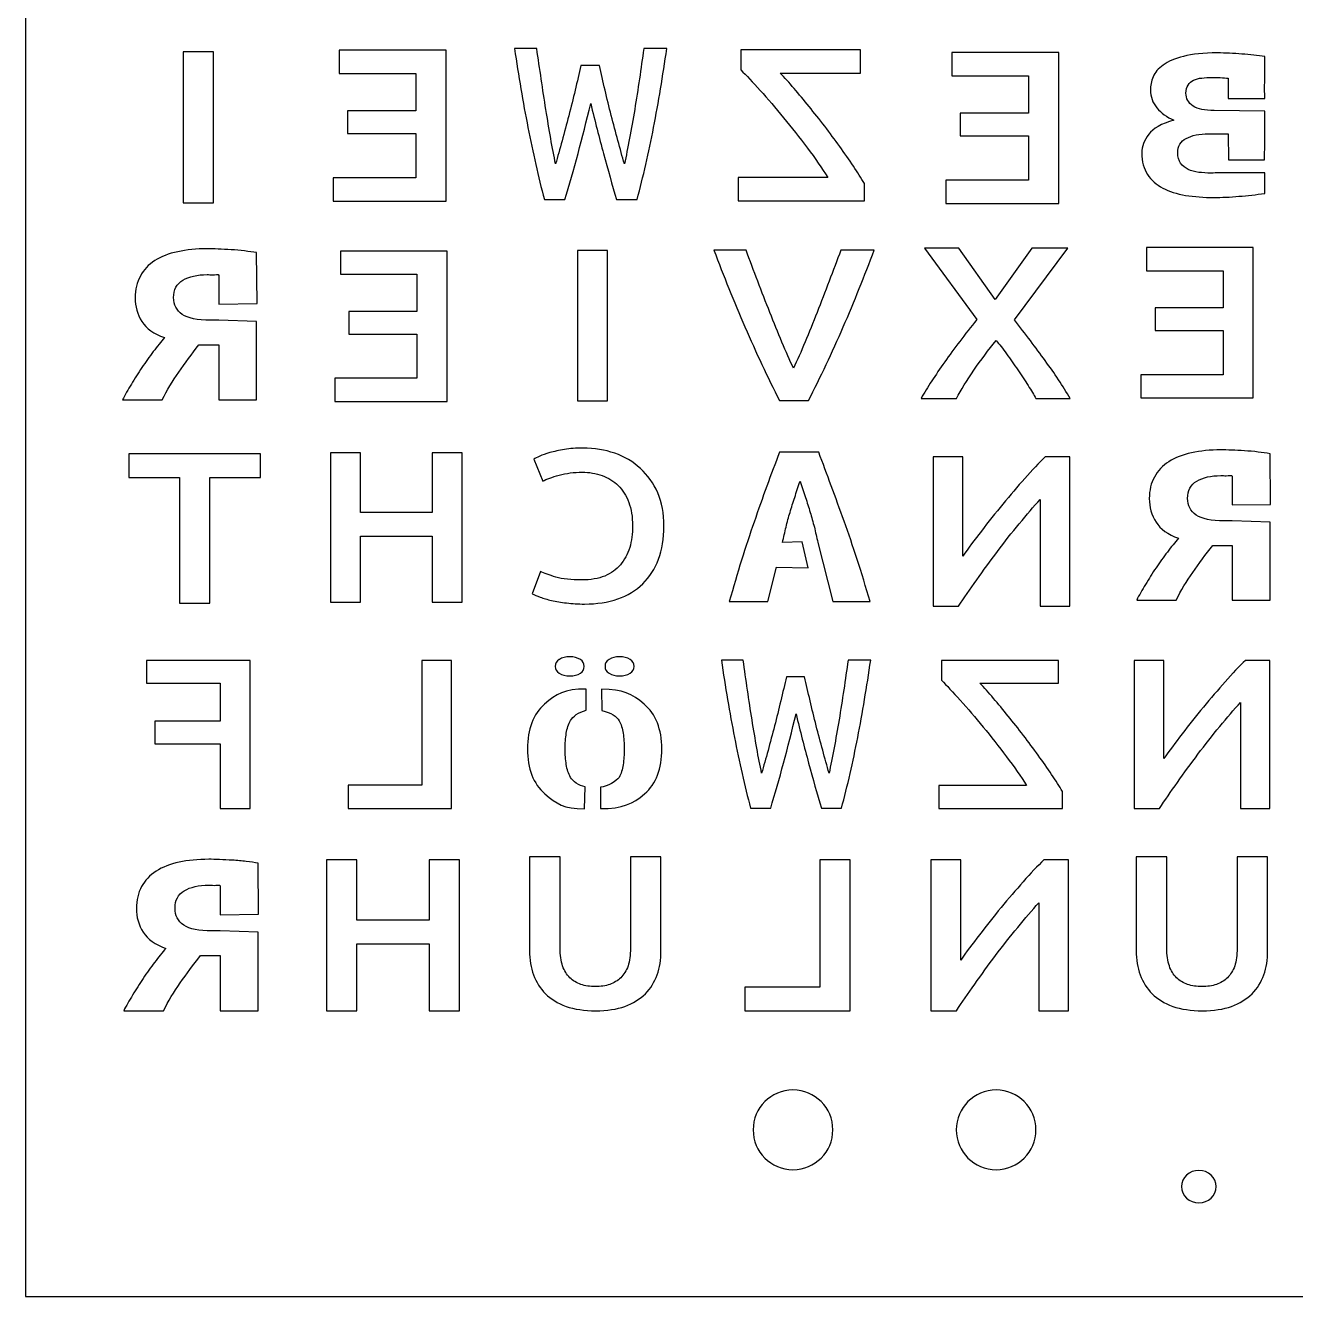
# Model space of a CAD drawing. Extents: x 0 to 384, y 0 to 384.
# Drawn here: x 0 to 207.7, y 0 to 207.9 of the extents above; entities that cross this region are included whole.
import ezdxf

# ---------------------------------------------------------------- set-up
doc = ezdxf.new("R2010")
doc.units = 0
doc.layers.add('Ebene_1', color=7, linetype='CONTINUOUS')

msp = doc.modelspace()

# ---------------------------------------------------------------- linework, layer by layer
at = {"layer": 'Ebene_1', "color": 7}
for p, q in [((-0.03842, 384.178497), (-0.03842, -0.036533)), ((68.789704, 203.838336), (51.263068, 203.838336)), ((51.263068, 203.838336), (51.263068, 200.024209)), ((68.789704, 179.135629), (68.789704, 203.838336)), ((83.614697, 204.092066), (79.976419, 204.092066)), ((104.884624, 204.092066), (101.106413, 204.092066)), ((136.54435, 203.911976), (117.009042, 203.911976)), ((117.009042, 203.911976), (117.009042, 200.596894)), ((136.54435, 200.097849), (136.54435, 203.911976)), ((30.745904, 203.543796), (25.783306, 203.543796)), ((25.783306, 203.543796), (25.783306, 178.841089)), ((30.745904, 178.841089), (30.745904, 203.543796)), ((169.007564, 203.470156), (151.480928, 203.470156)), ((151.480928, 203.470156), (151.480928, 199.656029)), ((169.007564, 178.767449), (169.007564, 203.470156)), ((202.67716, 200.025032), (202.67716, 202.826052)), ((51.263068, 200.024209), (63.827106, 200.024209)), ((63.827106, 200.024209), (63.827106, 193.928735)), ((93.857846, 201.311674), (90.835277, 201.311674)), ((123.428911, 200.097849), (136.54435, 200.097849)), ((151.480928, 199.656029), (164.044966, 199.656029)), ((164.044966, 199.656029), (164.044966, 193.560555)), ((196.72247, 199.246694), (196.68227, 195.92193)), ((196.68227, 195.92193), (202.68216, 195.94433)), ((63.827106, 193.928735), (52.641567, 193.928735)), ((52.641567, 193.928735), (52.641567, 190.185904)), ((164.044966, 193.560555), (152.859427, 193.560555)), ((152.859427, 193.560555), (152.859427, 189.817724)), ((202.68207, 193.84349), (194.39905, 193.95247)), ((52.641567, 190.185904), (63.827106, 190.185904)), ((63.827106, 190.185904), (63.827106, 182.949756)), ((152.859427, 189.817724), (164.044966, 189.817724)), ((164.044966, 189.817724), (164.044966, 182.581576)), ((193.52869, 190.15274), (196.72338, 190.15274)), ((196.72338, 190.15274), (196.76358, 185.89145)), ((202.63687, 185.92155), (202.67707, 188.82111)), ((196.76358, 185.89145), (202.63687, 185.92155)), ((131.22728, 183.023396), (116.5758, 183.023396)), ((116.5758, 183.023396), (116.5758, 179.209269)), ((202.67716, 180.41783), (202.67716, 183.77692)), ((63.827106, 182.949756), (50.317811, 182.949756)), ((50.317811, 182.949756), (50.317811, 179.135629)), ((137.213906, 179.209269), (137.213906, 182.025307)), ((164.044966, 182.581576), (150.535671, 182.581576)), ((150.535671, 182.581576), (150.535671, 178.767449)), ((25.783306, 178.841089), (30.745904, 178.841089)), ((50.317811, 179.135629), (68.789704, 179.135629)), ((84.846113, 179.389359), (88.204523, 179.389359)), ((96.65652, 179.389359), (100.01493, 179.389359)), ((116.5758, 179.209269), (137.213906, 179.209269)), ((150.535671, 178.767449), (169.007564, 178.767449)), ((37.845149, 162.38705), (37.786167, 170.718951)), ((68.94342, 170.978034), (51.495967, 170.978034)), ((51.495967, 170.978034), (51.495967, 167.181138)), ((68.94342, 146.386931), (68.94342, 170.978034)), ((95.18792, 171.049524), (90.247742, 171.049524)), ((90.247742, 171.049524), (90.247742, 146.458421)), ((95.18792, 146.458421), (95.18792, 171.049524)), ((117.865426, 171.121004), (112.572379, 171.121004)), ((138.80237, 171.121004), (133.352491, 171.121004)), ((152.655768, 171.478424), (147.009851, 171.478424)), ((147.009851, 171.478424), (155.59635, 159.768373)), ((158.57614, 163.068478), (152.655768, 171.478424)), ((164.574927, 171.478424), (158.57614, 163.068478)), ((161.751969, 159.732888), (170.456091, 171.478424)), ((170.456091, 171.478424), (164.574927, 171.478424)), ((200.81798, 171.549914), (183.370527, 171.549914)), ((183.370527, 171.549914), (183.370527, 167.753018)), ((200.81798, 146.958811), (200.81798, 171.549914)), ((31.578843, 167.006527), (31.578843, 162.299187)), ((51.495967, 167.181138), (64.003242, 167.181138)), ((64.003242, 167.181138), (64.003242, 161.113203)), ((183.370527, 167.753018), (195.877802, 167.753018)), ((195.877802, 167.753018), (195.877802, 161.685083)), ((31.578843, 162.299187), (37.845149, 162.38705)), ((64.003242, 161.113203), (52.868239, 161.113203)), ((52.868239, 161.113203), (52.868239, 157.387282)), ((195.877802, 161.685083), (184.742799, 161.685083)), ((184.742799, 161.685083), (184.742799, 157.959162)), ((31.578843, 159.661644), (30.216258, 159.661644)), ((37.786167, 159.456402), (31.578839, 159.662137)), ((37.786167, 146.630892), (37.786167, 159.456402)), ((52.868239, 157.387282), (64.003242, 157.387282)), ((64.003242, 157.387282), (64.003242, 150.183827)), ((184.742799, 157.959162), (195.877802, 157.959162)), ((195.877802, 157.959162), (195.877802, 150.755707)), ((28.34901, 155.634298), (31.578839, 155.634298)), ((31.578839, 155.634298), (31.578839, 146.630892)), ((64.003242, 150.183827), (50.554981, 150.183827)), ((50.554981, 150.183827), (50.554981, 146.386931)), ((195.877802, 150.755707), (182.429541, 150.755707)), ((182.429541, 150.755707), (182.429541, 146.958811)), ((15.833422, 146.630892), (22.343546, 146.630892)), ((31.578839, 146.630892), (37.786167, 146.630892)), ((50.554981, 146.386931), (68.94342, 146.386931)), ((90.247742, 146.458421), (95.18792, 146.458421)), ((123.315305, 146.529901), (128.059444, 146.529901)), ((146.460942, 146.887321), (152.263691, 146.887321)), ((165.241459, 146.887321), (170.848169, 146.887321)), ((182.429541, 146.958811), (200.81798, 146.958811)), ((16.864104, 137.792986), (16.864104, 133.951088)), ((38.400432, 137.792986), (16.864104, 137.792986)), ((38.400432, 133.951088), (38.400432, 137.792986)), ((54.768698, 137.953916), (49.861686, 137.953916)), ((49.861686, 137.953916), (49.861686, 113.527908)), ((54.768698, 128.190561), (54.768698, 137.953916)), ((71.398014, 137.953916), (66.491003, 137.953916)), ((66.491003, 137.953916), (66.491003, 128.190561)), ((71.398014, 113.527908), (71.398014, 137.953916)), ((129.72904, 138.06463), (123.32557, 138.06463)), ((153.313578, 137.310196), (148.445511, 137.310196)), ((148.445511, 137.310196), (148.445511, 112.884188)), ((153.313578, 121.096686), (153.313578, 137.310196)), ((170.799674, 137.310196), (166.788387, 137.310196)), ((170.799674, 112.884188), (170.799674, 137.310196)), ((203.610567, 129.548355), (203.551981, 137.82432)), ((83.154416, 136.960959), (84.595364, 133.330542)), ((16.864104, 133.951088), (25.15929, 133.951088)), ((25.15929, 133.951088), (25.15929, 113.366978)), ((30.105246, 113.366978), (30.105246, 133.951088)), ((30.105246, 133.951088), (38.400432, 133.951088)), ((197.38633, 134.13682), (197.38633, 129.461083)), ((165.970552, 130.366582), (165.970552, 112.884188)), ((197.38633, 129.461083), (203.610567, 129.548355)), ((66.491003, 128.190561), (54.768698, 128.190561)), ((197.38633, 126.841246), (196.032894, 126.841246)), ((203.551981, 126.637382), (197.386327, 126.841736)), ((203.551981, 113.897977), (203.551981, 126.637382)), ((54.768698, 113.527908), (54.768698, 124.348667)), ((54.768698, 124.348667), (66.491003, 124.348667)), ((66.491003, 124.348667), (66.491003, 113.527908)), ((127.01688, 123.40388), (123.80345, 123.30618)), ((128.0043, 119.18366), (127.01688, 123.40388)), ((129.58568, 123.30636), (132.02283, 113.63848)), ((194.178181, 122.840938), (197.386327, 122.840938)), ((197.386327, 122.840938), (197.386327, 113.897977)), ((84.205918, 118.562149), (82.881804, 114.931731)), ((121.41411, 113.63848), (122.79993, 119.28136)), ((122.79993, 119.28136), (128.0043, 119.18366)), ((25.15929, 113.366978), (30.105246, 113.366978)), ((49.861686, 113.527908), (54.768698, 113.527908)), ((66.491003, 113.527908), (71.398014, 113.527908)), ((91.410657, 113.239886), (91.410657, 113.239886)), ((115.10624, 113.63848), (121.41411, 113.63848)), ((132.02283, 113.63848), (138.13956, 113.63848)), ((148.445511, 112.884188), (152.612576, 112.884188)), ((165.970552, 112.884188), (170.799674, 112.884188)), ((181.746618, 113.897977), (188.213036, 113.897977)), ((197.386327, 113.897977), (203.551981, 113.897977)), ((36.709577, 104.030179), (19.793219, 104.030179)), ((19.793219, 104.030179), (19.793219, 100.290026)), ((36.709577, 79.806576), (36.709577, 104.030179)), ((69.650677, 104.030179), (64.784327, 104.030179)), ((64.784327, 104.030179), (64.784327, 83.616638)), ((69.650677, 79.806576), (69.650677, 104.030179)), ((87.29572, 104.164352), (87.29072, 104.159352)), ((87.30072, 104.169352), (87.29572, 104.164352)), ((89.00089, 104.616592), (89.00185, 104.619312)), ((97.1457, 104.619312), (97.1457, 104.619312)), ((117.371296, 104.070199), (113.803583, 104.070199)), ((138.228697, 104.070199), (134.523764, 104.070199)), ((168.948723, 104.030179), (149.792299, 104.030179)), ((149.792299, 104.030179), (149.792299, 100.779392)), ((168.948723, 100.290026), (168.948723, 104.030179)), ((186.170739, 104.030179), (181.343011, 104.030179)), ((181.343011, 104.030179), (181.343011, 79.806576)), ((186.170739, 87.951021), (186.170739, 104.030179)), ((203.511937, 104.030179), (199.533889, 104.030179)), ((203.511937, 79.806576), (203.511937, 104.030179)), ((19.793219, 100.290026), (31.843227, 100.290026)), ((31.843227, 100.290026), (31.843227, 94.103044)), ((127.415781, 101.343732), (124.451835, 101.343732)), ((156.087656, 100.290026), (168.948723, 100.290026)), ((91.702088, 95.859864), (91.690592, 99.336017)), ((94.215335, 99.309438), (94.244643, 95.806707)), ((198.722831, 97.144103), (198.722831, 79.806576)), ((31.843227, 94.103044), (21.144982, 94.103044)), ((21.144982, 94.103044), (21.144982, 90.362895)), ((21.144982, 90.362895), (31.843227, 90.362895)), ((31.843227, 90.362895), (31.843227, 79.806576)), ((52.734319, 83.616638), (52.734319, 79.806576)), ((64.784327, 83.616638), (52.734319, 83.616638)), ((91.437707, 79.756039), (91.507042, 83.365149)), ((94.041039, 83.285349), (94.043891, 79.782618)), ((163.734777, 83.546729), (149.367458, 83.546729)), ((149.367458, 83.546729), (149.367458, 79.806576)), ((169.605294, 79.806576), (169.605294, 82.567997)), ((31.843227, 79.806576), (36.709577, 79.806576)), ((52.734319, 79.806576), (69.650677, 79.806576)), ((118.57883, 79.846596), (121.872104, 79.846596)), ((130.160176, 79.846596), (133.45345, 79.846596)), ((149.367458, 79.806576), (169.605294, 79.806576)), ((181.343011, 79.806576), (185.475546, 79.806576)), ((198.722831, 79.806576), (203.511937, 79.806576)), ((38.105606, 62.502765), (38.046462, 70.857469)), ((54.173883, 71.377234), (49.220185, 71.377234)), ((49.220185, 71.377234), (49.220185, 46.718835)), ((54.173883, 61.520989), (54.173883, 71.377234)), ((70.961412, 71.377234), (66.007715, 71.377234)), ((66.007715, 71.377234), (66.007715, 61.520989)), ((70.961412, 46.718835), (70.961412, 71.377234)), ((87.411123, 71.910964), (82.418111, 71.910964)), ((82.418111, 71.910964), (82.418111, 56.503914)), ((87.411123, 56.930899), (87.411123, 71.910964)), ((103.923447, 71.910964), (98.930435, 71.910964)), ((98.930435, 71.910964), (98.930435, 56.930899)), ((103.923447, 56.503914), (103.923447, 71.910964)), ((134.860772, 71.377234), (129.907075, 71.377234)), ((129.907075, 71.377234), (129.907075, 50.597285)), ((134.860772, 46.718835), (134.860772, 71.377234)), ((152.961811, 71.377234), (148.047429, 71.377234)), ((148.047429, 71.377234), (148.047429, 46.718835)), ((152.961811, 55.009467), (152.961811, 71.377234)), ((170.614272, 71.377234), (166.564821, 71.377234)), ((170.614272, 46.718835), (170.614272, 71.377234)), ((186.651323, 71.910964), (181.658311, 71.910964)), ((181.658311, 71.910964), (181.658311, 56.503914)), ((186.651323, 56.930899), (186.651323, 71.910964)), ((203.163647, 71.910964), (198.170635, 71.910964)), ((198.170635, 71.910964), (198.170635, 56.930899)), ((203.163647, 56.503914), (203.163647, 71.910964)), ((31.822152, 67.134885), (31.822152, 62.414663)), ((31.822152, 62.414663), (38.105606, 62.502765)), ((165.739205, 64.367558), (165.739205, 46.718835)), ((66.007715, 61.520989), (54.173883, 61.520989)), ((31.822152, 59.769901), (30.455839, 59.769901)), ((38.046462, 59.564097), (31.822148, 59.770396)), ((38.046462, 46.703489), (38.046462, 59.564097)), ((54.173883, 46.718835), (54.173883, 57.642543)), ((54.173883, 57.642543), (66.007715, 57.642543)), ((66.007715, 57.642543), (66.007715, 46.718835)), ((28.58348, 55.731534), (31.822148, 55.731534)), ((31.822148, 55.731534), (31.822148, 46.703489)), ((117.640777, 50.597285), (117.640777, 46.718835)), ((129.907075, 50.597285), (117.640777, 50.597285)), ((16.033642, 46.703489), (22.561582, 46.703489)), ((31.822148, 46.703489), (38.046462, 46.703489)), ((49.220185, 46.718835), (54.173883, 46.718835)), ((66.007715, 46.718835), (70.961412, 46.718835)), ((93.229752, 46.718833), (93.229752, 46.718833)), ((117.640777, 46.718835), (134.860772, 46.718835)), ((148.047429, 46.718835), (152.25414, 46.718835)), ((165.739205, 46.718835), (170.614272, 46.718835)), ((192.469952, 46.718833), (192.469952, 46.718833)), ((119.00124, 27.23821), (119.00124, 27.23821)), ((152.22832, 27.23821), (152.22832, 27.23821)), ((189.08598, 17.94731), (189.08598, 17.94731)), ((-0.03842, -0.036533), (384.19907, -0.036533))]:
    msp.add_line(p, q, dxfattribs=at)
for points in [[(79.976419, 204.092066), (80.629444, 199.624428), (81.357099, 195.32314), (82.159386, 191.188201)], [(84.342352, 199.101619), (84.081142, 200.788866), (83.83859, 202.452348), (83.614697, 204.092066)], [(101.106413, 204.092066), (100.882519, 202.476112), (100.649296, 200.824512), (100.406744, 199.137265)], [(102.729644, 191.188201), (103.513273, 195.32314), (104.2316, 199.624428), (104.884624, 204.092066)], [(189.41434, 202.826052), (187.99446, 202.478106), (186.88116, 202.005783), (186.0744, 201.409237)], [(194.93245, 203.385318), (192.67356, 203.385318), (190.83419, 203.198912), (189.41434, 202.826052)], [(198.95001, 203.198912), (197.5947, 203.32319), (196.25551, 203.385318), (194.93245, 203.385318)], [(202.67716, 202.826052), (201.54774, 202.975143), (200.30535, 203.099449), (198.95001, 203.198912)], [(90.835277, 201.311674), (90.536752, 200.028417), (90.219569, 198.685749), (89.883728, 197.283671)], [(94.781408, 197.319317), (94.445567, 198.697631), (94.137713, 200.028417), (93.857846, 201.311674)], [(117.009042, 200.596894), (117.875528, 199.741388), (118.925813, 198.624479), (120.159898, 197.246165)], [(125.713282, 197.56698), (124.899311, 198.517541), (124.137854, 199.361164), (123.428911, 200.097849)], [(186.0744, 201.409237), (185.26768, 200.837582), (184.7191, 200.19124), (184.42866, 199.470434)], [(202.68216, 195.94433), (202.66996, 197.869054), (202.68124, 198.433171), (202.67716, 200.025032)], [(85.097994, 194.111173), (84.836784, 195.750891), (84.584904, 197.414373), (84.342352, 199.101619)], [(100.406744, 199.137265), (100.145535, 197.450019), (99.884325, 195.786537), (99.623115, 194.146819)], [(128.155195, 194.608358), (127.314967, 195.653975), (126.500996, 196.640182), (125.713282, 197.56698)], [(184.42866, 199.470434), (184.13823, 198.74963), (183.99301, 198.028734), (183.99301, 197.307927)], [(189.80062, 196.82343), (189.80062, 197.370307), (189.9136, 197.805224), (190.13946, 198.128391)], [(190.13946, 198.128391), (190.36542, 198.476351), (190.67191, 198.737346), (191.05914, 198.911374)], [(191.05914, 198.911374), (191.44638, 199.110187), (191.89815, 199.234539), (192.41447, 199.284216)], [(192.41447, 199.284216), (192.93078, 199.358826), (193.46322, 199.395976), (194.01182, 199.395976)], [(194.01182, 199.395976), (194.4636, 199.395976), (194.9315, 199.384096), (195.41554, 199.358666)], [(195.41554, 199.358666), (195.8996, 199.333426), (196.33524, 199.296126), (196.72247, 199.246694)], [(89.883728, 197.283671), (89.547887, 195.905357), (89.202717, 194.515161), (88.848218, 193.113083)], [(95.788931, 193.148729), (95.434432, 194.550807), (95.098591, 195.941003), (94.781408, 197.319317)], [(120.159898, 197.246165), (121.393984, 195.891615), (122.667455, 194.406363), (123.980311, 192.790409)], [(183.99301, 197.307927), (183.99301, 196.21426), (184.348, 195.24486), (185.05791, 194.3997)], [(190.96232, 194.69818), (190.18786, 195.22017), (189.80062, 195.92859), (189.80062, 196.82343)], [(85.881623, 189.405899), (85.620413, 190.926797), (85.359204, 192.495221), (85.097994, 194.111173)], [(88.204523, 179.389359), (89.659834, 184.189694), (91.0685, 189.429661), (92.430522, 195.109262)], [(92.430522, 195.109262), (93.120861, 192.233817), (93.82053, 189.500955), (94.529528, 186.910675)], [(99.623115, 194.146819), (99.343248, 192.530868), (99.063381, 190.962443), (98.783513, 189.441545)], [(130.715266, 191.400218), (129.848781, 192.517124), (128.995424, 193.586504), (128.155195, 194.608358)], [(185.05791, 194.3997), (185.73559, 193.55454), (186.65527, 192.88342), (187.81698, 192.38632)], [(194.39905, 193.95247), (192.88258, 193.97237), (191.73682, 194.20109), (190.96232, 194.69818)], [(202.67707, 188.82111), (202.73377, 190.7343), (202.69657, 191.91873), (202.68207, 193.84349)], [(88.848218, 193.113083), (88.475061, 191.734772), (88.111234, 190.368342), (87.756735, 189.013792)], [(96.880414, 189.049438), (96.507258, 190.403988), (96.14343, 191.770418), (95.788931, 193.148729)], [(123.980311, 192.790409), (125.293168, 191.198222), (126.592896, 189.546623), (127.879496, 187.835613)], [(133.157179, 188.085135), (132.369465, 189.178281), (131.555494, 190.283308), (130.715266, 191.400218)], [(187.81698, 192.38632), (185.784, 191.81464), (184.41252, 191.04406), (183.70258, 190.07464)], [(82.159386, 191.188201), (82.961672, 187.077024), (83.857248, 183.144076), (84.846113, 179.389359)], [(86.693239, 185.235311), (86.413371, 186.518569), (86.142833, 187.908765), (85.881623, 189.405899)], [(98.783513, 189.441545), (98.503646, 187.920647), (98.223778, 186.518569), (97.943911, 185.235311)], [(100.01493, 179.389359), (101.022453, 183.144076), (101.927358, 187.077024), (102.729644, 191.188201)], [(183.70258, 190.07464), (182.96038, 189.10522), (182.58927, 188.08614), (182.58927, 187.01728)], [(188.4462, 187.02079), (188.4462, 188.13936), (188.91411, 188.93473), (189.84994, 189.40703)], [(189.84994, 189.40703), (190.75348, 189.90415), (191.97974, 190.15274), (193.52869, 190.15274)], [(87.756735, 189.013792), (87.383578, 187.683006), (87.02908, 186.423513), (86.693239, 185.235311)], [(97.943911, 185.235311), (97.589412, 186.447277), (97.234913, 187.718653), (96.880414, 189.049438)], [(127.879496, 187.835613), (129.139838, 186.148367), (130.255766, 184.544294), (131.22728, 183.023396)], [(135.402164, 184.876991), (134.693222, 185.922608), (133.944893, 186.99199), (133.157179, 188.085135)], [(94.529528, 186.910675), (95.238525, 184.320396), (95.947523, 181.813291), (96.65652, 179.389359)], [(182.58927, 187.01728), (182.58927, 185.62533), (182.89585, 184.45702), (183.50898, 183.5125)], [(188.93023, 185.34298), (188.60754, 185.7904), (188.4462, 186.34968), (188.4462, 187.02079)], [(190.18876, 184.33628), (189.67244, 184.58488), (189.25296, 184.92045), (188.93023, 185.34298)], [(137.213906, 182.025307), (136.688764, 182.904576), (136.08485, 183.855138), (135.402164, 184.876991)], [(183.50898, 183.5125), (184.12209, 182.59277), (184.9611, 181.84706), (186.02599, 181.27538)], [(191.88292, 183.85158), (191.23753, 183.95108), (190.67281, 184.11258), (190.18876, 184.33628)], [(193.8675, 183.73962), (193.18985, 183.73962), (192.52832, 183.77692), (191.88292, 183.85158)], [(195.36805, 183.77692), (194.85174, 183.75172), (194.35156, 183.73962), (193.8675, 183.73962)], [(202.67716, 183.77692), (195.36805, 183.77692), (195.85211, 183.79842), (195.36805, 183.77692)], [(186.02599, 181.27538), (187.05863, 180.72851), (188.30104, 180.33086), (189.75316, 180.08227)], [(189.75316, 180.08227), (191.17304, 179.85855), (192.70584, 179.74671), (194.35158, 179.74671)], [(194.35158, 179.74671), (195.67465, 179.74671), (197.0461, 179.80931), (198.46598, 179.93312)], [(198.46598, 179.93312), (199.88584, 180.03262), (201.28957, 180.19412), (202.67716, 180.41783)], [(24.86685, 170.876906), (23.420155, 170.560997), (22.175326, 170.074003), (21.13236, 169.415827)], [(29.711594, 171.350769), (27.928459, 171.350769), (26.313545, 171.192815), (24.86685, 170.876906)], [(31.477907, 171.311281), (30.805026, 171.337935), (30.216255, 171.350769), (29.711594, 171.350769)], [(33.597482, 171.192815), (32.857312, 171.245137), (32.150787, 171.284626), (31.477907, 171.311281)], [(35.81799, 170.995372), (35.07782, 171.101004), (34.337652, 171.16616), (33.597482, 171.192815)], [(37.786167, 170.718951), (37.180574, 170.824287), (36.524515, 170.916394), (35.81799, 170.995372)], [(112.572379, 171.121004), (114.166828, 166.933773), (115.86583, 162.746545), (117.669387, 158.559317)], [(119.747399, 166.046648), (119.093936, 167.773585), (118.466612, 169.465037), (117.865426, 171.121004)], [(133.352491, 171.121004), (132.725167, 169.465037), (132.084773, 167.773585), (131.431311, 166.046648)], [(133.744569, 158.559317), (135.548126, 162.746545), (137.234059, 166.933773), (138.80237, 171.121004)], [(21.13236, 169.415827), (20.089394, 168.75765), (19.29876, 167.915259), (18.760455, 166.888555)], [(18.760455, 166.888555), (18.188506, 165.88821), (17.902531, 164.703551), (17.902531, 163.334579)], [(25.724777, 166.216755), (26.734099, 166.822214), (28.063039, 167.124993), (29.711598, 167.124993)], [(29.711598, 167.124993), (29.947106, 167.124993), (30.23308, 167.112159), (30.569521, 167.085505)], [(30.569521, 167.085505), (30.905962, 167.085505), (31.578843, 167.290056), (31.578843, 167.006527)], [(24.210795, 163.373574), (24.210795, 164.663569), (24.715456, 165.611296), (25.724777, 166.216755)], [(121.746994, 160.936808), (121.067393, 162.616431), (120.400861, 164.319712), (119.747399, 166.046648)], [(131.431311, 166.046648), (130.777848, 164.319712), (130.124386, 162.616431), (129.470923, 160.936808)], [(17.902531, 163.334579), (17.902531, 161.912989), (18.272615, 160.622994), (19.012785, 159.464694)], [(25.623845, 160.609371), (24.681811, 161.267547), (24.210795, 162.188915), (24.210795, 163.373574)], [(30.216258, 159.661644), (28.096683, 159.661644), (26.565879, 159.977553), (25.623845, 160.609371)], [(123.707382, 156.075367), (123.05392, 157.636707), (122.400457, 159.257188), (121.746994, 160.936808)], [(129.470923, 160.936808), (128.81746, 159.280844), (128.163998, 157.672192), (127.510535, 156.110852)], [(19.012785, 159.464694), (19.752955, 158.306394), (20.980962, 157.424416), (22.696809, 156.818957)], [(117.669387, 158.559317), (119.472944, 154.372087), (121.354917, 150.362282), (123.315305, 146.529901)], [(128.059444, 146.529901), (130.019832, 150.362282), (131.914873, 154.372087), (133.744569, 158.559317)], [(155.59635, 159.768373), (153.609824, 157.331739), (151.858544, 155.025215), (150.342511, 152.848802)], [(166.770562, 153.061712), (165.22839, 155.190812), (163.555525, 157.414537), (161.751969, 159.732888)], [(22.696809, 156.818957), (22.12486, 156.13452), (21.519267, 155.371007), (20.88003, 154.528616)], [(125.589355, 151.817167), (124.988169, 153.118284), (124.360845, 154.537684), (123.707382, 156.075367)], [(127.510535, 156.110852), (126.857072, 154.549512), (126.216679, 153.118284), (125.589355, 151.817167)], [(155.125857, 151.500372), (156.275952, 153.179995), (157.478323, 154.800477), (158.732971, 156.361817)], [(158.732971, 156.361817), (159.255741, 155.746744), (159.830788, 155.013387), (160.458113, 154.161747)], [(20.88003, 154.528616), (20.240792, 153.712485), (19.618378, 152.843736), (19.012785, 151.922367)], [(25.068715, 151.172084), (26.078036, 152.646293), (27.171468, 154.13373), (28.34901, 155.634298)], [(160.458113, 154.161747), (161.059298, 153.310107), (161.673553, 152.43481), (162.300877, 151.535857)], [(19.012785, 151.922367), (18.407192, 151.027259), (17.835243, 150.119021), (17.296938, 149.197653)], [(150.342511, 152.848802), (148.800339, 150.672388), (147.506483, 148.685228), (146.460942, 146.887321)], [(170.848169, 146.887321), (169.671936, 148.898138), (168.312734, 150.956268), (166.770562, 153.061712)], [(22.343546, 146.630892), (23.117359, 148.210437), (24.025748, 149.724135), (25.068715, 151.172084)], [(152.263691, 146.887321), (153.021708, 148.283065), (153.975763, 149.820748), (155.125857, 151.500372)], [(162.300877, 151.535857), (162.902063, 150.66056), (163.464041, 149.80892), (163.986811, 148.980937)], [(17.296938, 149.197653), (16.72499, 148.302544), (16.237151, 147.447023), (15.833422, 146.630892)], [(163.986811, 148.980937), (164.509581, 148.152953), (164.927797, 147.455082), (165.241459, 146.887321)], [(84.089085, 137.419167), (83.647713, 137.207687), (83.336157, 137.054951), (83.154416, 136.960959)], [(85.7637, 138.018362), (85.088661, 137.83038), (84.530456, 137.630648), (84.089085, 137.419167)], [(88.139316, 138.511817), (87.23061, 138.37083), (86.438738, 138.206345), (85.7637, 138.018362)], [(91.17699, 138.758545), (90.06058, 138.758545), (89.048022, 138.676302), (88.139316, 138.511817)], [(96.356613, 137.912622), (94.746906, 138.476571), (93.020365, 138.758545), (91.17699, 138.758545)], [(100.562623, 135.410101), (99.368324, 136.5145), (97.966321, 137.348674), (96.356613, 137.912622)], [(123.32557, 138.06463), (121.92385, 134.48687), (120.53801, 130.6855), (119.16811, 126.6605)], [(133.8865, 126.7789), (132.45288, 130.75126), (131.06708, 134.51317), (129.72904, 138.06463)], [(166.788387, 137.310196), (165.749866, 136.323287), (164.633456, 135.148394), (163.439157, 133.785519)], [(190.719399, 137.981214), (189.282417, 137.667426), (188.045945, 137.183702), (187.009981, 136.529944)], [(195.531618, 138.451896), (193.760454, 138.451896), (192.156382, 138.295002), (190.719399, 137.981214)], [(197.286072, 138.412673), (196.617709, 138.439149), (196.03289, 138.451896), (195.531618, 138.451896)], [(199.391417, 138.295002), (198.656217, 138.346974), (197.954435, 138.386197), (197.286072, 138.412673)], [(201.597017, 138.098885), (200.861817, 138.203808), (200.126618, 138.268527), (199.391417, 138.295002)], [(203.551981, 137.82432), (202.950454, 137.928949), (202.298799, 138.020438), (201.597017, 138.098885)], [(103.405574, 131.427216), (102.704573, 133.001572), (101.756922, 134.3292), (100.562623, 135.410101)], [(187.009981, 136.529944), (185.974017, 135.876186), (185.188691, 135.039451), (184.654, 134.019639)], [(84.595364, 133.330542), (85.218476, 133.68301), (86.1142, 134.011979), (87.282537, 134.317451)], [(87.282537, 134.317451), (88.42491, 134.646421), (89.671135, 134.810906), (91.021212, 134.810906)], [(91.021212, 134.810906), (92.189548, 134.810906), (93.279995, 134.622923), (94.292553, 134.246958)], [(94.292553, 134.246958), (95.305111, 133.89449), (96.187854, 133.35404), (96.940781, 132.625606)], [(125.8105, 130.68533), (126.06538, 131.52716), (126.3521, 132.40844), (126.67068, 133.32919)], [(126.67068, 133.32919), (126.98927, 132.40844), (127.29191, 131.52716), (127.57863, 130.68533)], [(163.439157, 133.785519), (162.244858, 132.446142), (161.050559, 131.04802), (159.85626, 129.591153)], [(184.654, 134.019639), (184.085891, 133.02601), (183.801836, 131.849304), (183.801836, 130.489523)], [(190.067749, 130.528256), (190.067749, 131.809591), (190.569021, 132.750955), (191.571567, 133.352349)], [(191.571567, 133.352349), (192.574112, 133.953744), (193.89413, 134.25449), (195.531621, 134.25449)], [(195.531621, 134.25449), (195.765549, 134.25449), (196.049603, 134.241743), (196.383785, 134.215267)], [(196.383785, 134.215267), (196.717967, 134.215267), (197.38633, 134.418444), (197.38633, 134.13682)], [(96.940781, 132.625606), (97.667746, 131.897173), (98.238933, 130.980757), (98.654341, 129.876358)], [(104.418132, 125.999218), (104.418132, 128.043527), (104.080613, 129.85286), (103.405574, 131.427216)], [(98.654341, 129.876358), (99.069749, 128.771959), (99.277454, 127.491328), (99.277454, 126.034464)], [(125.04591, 128.23876), (125.26899, 129.05428), (125.52381, 129.86981), (125.8105, 130.68533)], [(127.57863, 130.68533), (127.83349, 129.86981), (128.08834, 129.05428), (128.34322, 128.23876)], [(159.85626, 129.591153), (158.635998, 128.134287), (157.467662, 126.665673), (156.351252, 125.185311)], [(162.543433, 126.383697), (163.737732, 127.864061), (164.880105, 129.19169), (165.970552, 130.366582)], [(183.801836, 130.489523), (183.801836, 129.077477), (184.169435, 127.796143), (184.904636, 126.645619)], [(191.471312, 127.78261), (190.535603, 128.436368), (190.067749, 129.351551), (190.067749, 130.528256)], [(124.37691, 125.83167), (124.56801, 126.64719), (124.79103, 127.44954), (125.04591, 128.23876)], [(128.34322, 128.23876), (128.5663, 127.44954), (128.78925, 126.64719), (129.01226, 125.83167)], [(196.032894, 126.841246), (193.927549, 126.841246), (192.407022, 127.155034), (191.471312, 127.78261)], [(99.277454, 126.034464), (99.277454, 124.742083), (99.121675, 123.555441), (98.810119, 122.47454)], [(103.522408, 120.571215), (104.119558, 122.145571), (104.418132, 123.954905), (104.418132, 125.999218)], [(119.16811, 126.6605), (117.76638, 122.66181), (116.4124, 118.32114), (115.10624, 113.63848)], [(123.80345, 123.30618), (123.99456, 124.17431), (124.18575, 125.01615), (124.37691, 125.83167)], [(129.01226, 125.83167), (129.20336, 125.01615), (129.39454, 124.17431), (129.58568, 123.30618)], [(138.13956, 113.63848), (136.73782, 118.45269), (135.32012, 122.83282), (133.8865, 126.7789)], [(156.351252, 125.185311), (155.208879, 123.728445), (154.196321, 122.365569), (153.313578, 121.096686)], [(158.960536, 121.836868), (160.128872, 123.411224), (161.323171, 124.926833), (162.543433, 126.383697)], [(184.904636, 126.645619), (185.639836, 125.495095), (186.859599, 124.619038), (188.563927, 124.017643)], [(188.563927, 124.017643), (187.995818, 123.337802), (187.394291, 122.579415), (186.759345, 121.74268)], [(190.919909, 118.408681), (191.922454, 119.872993), (193.008545, 121.350445), (194.178181, 122.840938)], [(98.810119, 122.47454), (98.4726, 121.393639), (97.966321, 120.453726), (97.291282, 119.654799)], [(155.572361, 117.184294), (156.662808, 118.735152), (157.792199, 120.28601), (158.960536, 121.836868)], [(186.759345, 121.74268), (186.124399, 120.932028), (185.506163, 120.06911), (184.904636, 119.153928)], [(86.737313, 117.645733), (85.646866, 117.974703), (84.803068, 118.280175), (84.205918, 118.562149)], [(97.291282, 119.654799), (96.616244, 118.87937), (95.759464, 118.268426), (94.720943, 117.821967)], [(100.952069, 116.553083), (102.068479, 117.657482), (102.925258, 118.996859), (103.522408, 120.571215)], [(184.904636, 119.153928), (184.303109, 118.264829), (183.735, 117.362688), (183.200309, 116.447505)], [(90.982267, 117.187525), (89.242745, 117.187525), (87.82776, 117.340261), (86.737313, 117.645733)], [(94.720943, 117.821967), (93.682422, 117.399005), (92.436197, 117.187525), (90.982267, 117.187525)], [(96.862892, 114.085809), (98.4726, 114.649757), (99.835659, 115.472182), (100.952069, 116.553083)], [(152.612576, 112.884188), (153.495319, 114.223565), (154.481914, 115.656934), (155.572361, 117.184294)], [(183.200309, 116.447505), (182.6322, 115.558406), (182.147636, 114.708629), (181.746618, 113.897977)], [(188.213036, 113.897977), (188.981654, 115.466917), (189.883944, 116.970453), (190.919909, 118.408681)], [(82.881804, 114.931731), (83.19336, 114.743748), (83.62175, 114.555766), (84.166974, 114.367783)], [(84.166974, 114.367783), (84.686234, 114.1798), (85.309347, 113.991817), (86.036311, 113.803835)], [(86.036311, 113.803835), (86.763276, 113.63935), (87.581111, 113.510111), (88.489817, 113.41612)], [(88.489817, 113.41612), (89.398523, 113.298631), (90.372136, 113.239886), (91.410657, 113.239886)], [(91.410657, 113.239886), (93.435773, 113.239886), (95.253185, 113.52186), (96.862892, 114.085809)], [(87.29072, 104.159352), (86.82126, 103.872482), (86.62714, 103.550552), (86.62714, 103.041642)], [(89.00185, 104.619312), (88.31477, 104.619312), (87.7648, 104.467212), (87.30072, 104.169352)], [(90.7463, 104.159352), (90.25165, 104.460772), (89.68655, 104.616592), (89.00089, 104.616592)], [(91.36964, 103.041642), (91.36964, 103.552662), (91.18226, 103.876982), (90.7463, 104.159352)], [(95.4365, 104.162072), (94.96702, 103.875202), (94.77695, 103.553272), (94.77695, 103.044362)], [(97.1457, 104.619312), (96.48874, 104.619312), (95.93463, 104.466372), (95.4365, 104.162072)], [(98.89108, 104.165692), (98.39741, 104.465472), (97.82946, 104.619312), (97.1457, 104.619312)], [(99.51444, 103.044362), (99.51444, 103.556692), (99.32954, 103.882832), (98.89108, 104.165692)], [(113.803583, 104.070199), (114.443941, 99.68921), (115.157484, 95.471344), (115.944211, 91.416602)], [(118.084839, 99.176541), (117.828695, 100.831063), (117.590848, 102.462283), (117.371296, 104.070199)], [(134.523764, 104.070199), (134.304213, 102.485586), (134.075513, 100.866018), (133.837666, 99.211496)], [(136.115513, 91.416602), (136.883944, 95.471344), (137.588339, 99.68921), (138.228697, 104.070199)], [(199.533889, 104.030179), (198.503974, 103.051447), (197.396815, 101.886291), (196.212413, 100.534709)], [(86.62714, 103.041642), (86.62714, 102.534692), (86.82116, 102.209982), (87.28671, 101.923922)], [(87.28671, 101.923922), (87.28761, 101.923302), (87.28871, 101.924532), (87.29171, 101.923922)], [(87.29171, 101.923922), (87.75533, 101.643812), (88.31103, 101.495722), (89.00089, 101.495722)], [(89.00089, 101.495722), (89.686, 101.495722), (90.25362, 101.642912), (90.7463, 101.923922)], [(90.7463, 101.923922), (91.18222, 102.206282), (91.36964, 102.530642), (91.36964, 103.041642)], [(94.77695, 103.044362), (94.77695, 102.538692), (94.96949, 102.215782), (95.43249, 101.930272)], [(95.43249, 101.930272), (95.93019, 101.643802), (96.48573, 101.498432), (97.1457, 101.498432)], [(97.1457, 101.498432), (97.83079, 101.498432), (98.39839, 101.645632), (98.89108, 101.926642)], [(98.89108, 101.926642), (99.327, 102.209002), (99.51444, 102.533352), (99.51444, 103.044362)], [(124.451835, 101.343732), (124.159099, 100.085363), (123.848068, 98.768736), (123.518741, 97.393851)], [(128.321432, 97.428806), (127.992104, 98.780388), (127.690221, 100.085363), (127.415781, 101.343732)], [(149.792299, 100.779392), (150.641979, 99.940479), (151.671894, 98.845232), (152.882044, 97.49365)], [(158.327721, 97.808242), (157.529537, 98.740368), (156.782848, 99.567629), (156.087656, 100.290026)], [(196.212413, 100.534709), (195.02801, 99.20643), (193.843607, 97.819894), (192.659205, 96.3751)], [(91.690592, 99.336017), (88.109555, 99.336017), (86.767225, 98.531939), (84.894573, 96.870496)], [(101.157119, 96.870496), (99.218759, 98.531939), (97.664957, 99.309438), (94.215335, 99.309438)], [(118.825825, 94.282883), (118.569682, 95.890799), (118.322686, 97.522018), (118.084839, 99.176541)], [(133.837666, 99.211496), (133.581522, 97.556973), (133.325378, 95.925754), (133.069235, 94.317838)], [(160.722274, 94.907002), (159.898342, 95.93234), (159.100158, 96.89942), (158.327721, 97.808242)], [(84.894573, 96.870496), (83.021921, 95.229297), (82.085595, 92.787873), (82.085595, 89.546028)], [(89.13277, 94.196005), (89.461307, 94.783537), (90.426335, 95.59519), (91.702088, 95.859864)], [(94.244643, 95.806707), (95.846166, 95.541968), (96.705458, 94.773415), (97.066847, 94.165573)], [(104.064658, 89.546028), (104.064658, 92.787873), (103.095478, 95.229297), (101.157119, 96.870496)], [(123.518741, 97.393851), (123.189413, 96.042269), (122.850938, 94.679036), (122.503314, 93.304151)], [(129.309414, 93.339106), (128.961791, 94.713991), (128.632463, 96.077224), (128.321432, 97.428806)], [(152.882044, 97.49365), (154.092195, 96.165371), (155.340967, 94.708926), (156.628361, 93.124312)], [(192.659205, 96.3751), (191.449054, 94.930305), (190.2904, 93.473861), (189.183241, 92.005766)], [(195.324111, 93.194222), (196.508513, 94.662319), (197.64142, 95.978946), (198.722831, 97.144103)], [(88.442846, 92.098924), (88.541402, 92.909402), (88.771381, 93.608407), (89.13277, 94.196005)], [(97.066847, 94.165573), (97.395383, 93.578041), (97.625357, 92.889158), (97.756772, 92.098924)], [(119.594256, 89.668867), (119.338112, 91.160267), (119.081969, 92.698273), (118.825825, 94.282883)], [(121.872104, 79.846596), (123.299189, 84.553829), (124.680534, 89.692168), (126.01614, 95.261614)], [(126.01614, 95.261614), (126.693091, 92.441938), (127.379189, 89.762079), (128.074436, 87.222038)], [(133.069235, 94.317838), (132.794795, 92.733227), (132.520356, 91.195222), (132.245916, 89.703821)], [(163.232693, 91.761083), (162.383013, 92.856328), (161.546207, 93.904967), (160.722274, 94.907002)], [(88.245724, 89.546028), (88.245724, 90.457791), (88.311424, 91.308756), (88.442846, 92.098924)], [(97.756772, 92.098924), (97.855328, 91.308756), (97.904613, 90.457791), (97.904613, 89.546028)], [(122.503314, 93.304151), (122.137395, 91.952572), (121.780624, 90.612644), (121.433, 89.284365)], [(130.379728, 89.31932), (130.013809, 90.647598), (129.657037, 91.987527), (129.309414, 93.339106)], [(156.628361, 93.124312), (157.915755, 91.563005), (159.190275, 89.943439), (160.451922, 88.265613)], [(165.627246, 88.510296), (164.854809, 89.58224), (164.056625, 90.665836), (163.232693, 91.761083)], [(189.183241, 92.005766), (188.050334, 90.560972), (187.046167, 89.20939), (186.170739, 87.951021)], [(191.770903, 88.68507), (192.929558, 90.24638), (194.11396, 91.74943), (195.324111, 93.194222)], [(82.085595, 89.546028), (82.085595, 86.304183), (83.038348, 83.852637), (84.943854, 82.191194)], [(88.442846, 86.993066), (88.311431, 87.7833), (88.245724, 88.634265), (88.245724, 89.546028)], [(97.904613, 89.546028), (97.904613, 88.634265), (97.855329, 87.773178), (97.756772, 86.9627)], [(101.25568, 82.191194), (103.128332, 83.852637), (104.064658, 86.304183), (104.064658, 89.546028)], [(115.944211, 91.416602), (116.730937, 87.38516), (117.609144, 83.528491), (118.57883, 79.846596)], [(120.39013, 85.579167), (120.115691, 86.837536), (119.850399, 88.200769), (119.594256, 89.668867)], [(132.245916, 89.703821), (131.971477, 88.212421), (131.697037, 86.837536), (131.422598, 85.579167)], [(133.45345, 79.846596), (134.441432, 83.528491), (135.328787, 87.38516), (136.115513, 91.416602)], [(121.433, 89.284365), (121.067081, 87.97939), (120.719458, 86.744323), (120.39013, 85.579167)], [(131.422598, 85.579167), (131.074975, 86.767627), (130.727351, 88.014344), (130.379728, 89.31932)], [(160.451922, 88.265613), (161.68782, 86.611091), (162.782105, 85.038129), (163.734777, 83.546729)], [(167.82869, 85.364373), (167.133497, 86.389711), (166.399682, 87.438352), (165.627246, 88.510296)], [(188.410804, 84.071049), (189.492215, 85.609056), (190.612248, 87.147063), (191.770903, 88.68507)], [(89.13277, 84.896051), (88.771381, 85.503893), (88.541407, 86.202898), (88.442846, 86.993066)], [(97.756772, 86.9627), (97.625357, 86.172532), (97.395383, 85.483584), (97.066847, 84.896051)], [(128.074436, 87.222038), (128.769683, 84.681996), (129.46493, 82.223516), (130.160176, 79.846596)], [(169.605294, 82.567997), (169.090336, 83.430213), (168.498135, 84.362339), (167.82869, 85.364373)], [(91.507042, 83.365149), (90.524204, 83.443709), (89.461307, 84.308518), (89.13277, 84.896051)], [(97.066847, 84.896051), (96.705458, 84.308518), (95.153907, 83.363974), (94.041039, 83.285349)], [(185.475546, 79.806576), (186.350974, 81.134855), (187.329393, 82.556346), (188.410804, 84.071049)], [(84.943854, 82.191194), (86.84936, 80.549995), (87.95523, 79.756039), (91.437707, 79.756039)], [(94.043891, 79.782618), (97.624928, 79.782618), (99.350173, 80.549995), (101.25568, 82.191194)], [(25.091791, 71.015855), (23.641138, 70.699082), (22.392902, 70.210756), (21.347082, 69.550778)], [(29.949793, 71.491016), (28.161779, 71.491016), (26.542445, 71.332629), (25.091791, 71.015855)], [(31.720939, 71.451419), (31.046217, 71.478147), (30.455835, 71.491016), (29.949793, 71.491016)], [(33.846315, 71.332629), (33.10412, 71.385094), (32.395661, 71.424691), (31.720939, 71.451419)], [(36.072899, 71.134645), (35.330704, 71.240566), (34.58851, 71.305901), (33.846315, 71.332629)], [(38.046462, 70.857469), (37.439212, 70.963093), (36.781358, 71.055452), (36.072899, 71.134645)], [(166.564821, 71.377234), (165.516419, 70.380935), (164.389388, 69.194864), (163.183726, 67.819023)], [(21.347082, 69.550778), (20.301261, 68.8908), (19.508463, 68.046104), (18.968685, 67.01659)], [(18.968685, 67.01659), (18.395171, 66.013507), (18.108414, 64.825606), (18.108414, 63.452888)], [(25.952066, 66.342951), (26.96415, 66.950067), (28.296726, 67.253675), (29.949797, 67.253675)], [(29.949797, 67.253675), (30.18595, 67.253675), (30.472706, 67.240806), (30.810068, 67.214078)], [(30.810068, 67.214078), (31.14743, 67.214078), (31.822152, 67.419189), (31.822152, 67.134885)], [(163.183726, 67.819023), (161.978064, 66.466903), (160.772403, 65.055479), (159.566741, 63.584751)], [(24.433941, 63.49199), (24.433941, 64.785514), (24.939983, 65.735835), (25.952066, 66.342951)], [(18.108414, 63.452888), (18.108414, 62.027407), (18.479511, 60.733882), (19.221706, 59.572412)], [(25.850858, 60.720221), (24.906246, 61.380199), (24.433941, 62.304089), (24.433941, 63.49199)], [(159.566741, 63.584751), (158.334869, 62.114024), (157.155417, 60.631438), (156.028386, 59.136992)], [(162.27948, 60.346779), (163.485141, 61.841228), (164.638383, 63.181487), (165.739205, 64.367558)], [(30.455839, 59.769901), (28.330463, 59.769901), (26.79547, 60.086674), (25.850858, 60.720221)], [(158.662495, 55.756691), (159.841946, 57.346025), (161.047608, 58.876055), (162.27948, 60.346779)], [(19.221706, 59.572412), (19.963901, 58.410943), (21.195269, 57.526551), (22.915811, 56.919434)], [(156.028386, 59.136992), (154.875144, 57.666265), (153.852953, 56.290423), (152.961811, 55.009467)], [(22.915811, 56.919434), (22.342298, 56.233125), (21.735047, 55.467523), (21.094061, 54.622826)], [(82.418111, 56.503914), (82.418111, 55.080629), (82.640896, 53.775952), (83.086467, 52.589881)], [(87.843589, 54.048748), (87.555278, 54.855276), (87.411123, 55.815993), (87.411123, 56.930899)], [(98.930435, 56.930899), (98.930435, 55.815993), (98.799385, 54.855276), (98.537284, 54.048748)], [(103.294406, 52.589881), (103.713767, 53.775952), (103.923447, 55.080629), (103.923447, 56.503914)], [(181.658311, 56.503914), (181.658311, 55.080629), (181.881096, 53.775952), (182.326667, 52.589881)], [(187.083789, 54.048748), (186.795478, 54.855276), (186.651323, 55.815993), (186.651323, 56.930899)], [(198.170635, 56.930899), (198.170635, 55.815993), (198.039585, 54.855276), (197.777484, 54.048748)], [(202.534606, 52.589881), (202.953967, 53.775952), (203.163647, 55.080629), (203.163647, 56.503914)], [(21.094061, 54.622826), (20.453074, 53.804462), (19.828956, 52.933335), (19.221706, 52.009445)], [(25.294208, 51.257108), (26.306292, 52.735351), (27.402716, 54.22686), (28.58348, 55.731534)], [(155.242085, 51.059852), (156.342906, 52.625465), (157.483043, 54.191078), (158.662495, 55.756691)], [(19.221706, 52.009445), (18.614456, 51.111887), (18.040942, 50.201163), (17.501164, 49.277274)], [(83.086467, 52.589881), (83.505828, 51.403811), (84.161079, 50.37193), (85.05222, 49.494238)], [(89.023041, 52.127314), (88.49884, 52.625464), (88.105689, 53.265942), (87.843589, 54.048748)], [(90.831533, 51.024269), (90.123862, 51.261483), (89.521031, 51.629164), (89.023041, 52.127314)], [(97.357833, 52.127314), (96.833632, 51.629164), (96.230801, 51.261483), (95.54934, 51.024269)], [(98.537284, 54.048748), (98.248974, 53.265942), (97.855823, 52.625464), (97.357833, 52.127314)], [(101.367968, 49.494238), (102.2329, 50.37193), (102.875046, 51.403811), (103.294406, 52.589881)], [(182.326667, 52.589881), (182.746028, 51.403811), (183.401279, 50.37193), (184.29242, 49.494238)], [(188.263241, 52.127314), (187.73904, 52.625464), (187.345889, 53.265942), (187.083789, 54.048748)], [(190.071733, 51.024269), (189.364062, 51.261483), (188.761231, 51.629164), (188.263241, 52.127314)], [(196.598033, 52.127314), (196.073832, 51.629164), (195.471001, 51.261483), (194.78954, 51.024269)], [(197.777484, 54.048748), (197.489174, 53.265942), (197.096023, 52.625464), (196.598033, 52.127314)], [(200.608168, 49.494238), (201.4731, 50.37193), (202.115246, 51.403811), (202.534606, 52.589881)], [(22.561582, 46.703489), (23.337512, 48.287356), (24.248388, 49.805196), (25.294208, 51.257108)], [(93.190437, 50.668447), (92.325505, 50.668447), (91.539204, 50.787054), (90.831533, 51.024269)], [(95.54934, 51.024269), (94.841669, 50.787054), (94.055368, 50.668447), (93.190437, 50.668447)], [(152.25414, 46.718835), (153.145282, 48.070955), (154.141263, 49.517961), (155.242085, 51.059852)], [(192.430637, 50.668447), (191.565705, 50.668447), (190.779404, 50.787054), (190.071733, 51.024269)], [(194.78954, 51.024269), (194.081869, 50.787054), (193.295568, 50.668447), (192.430637, 50.668447)], [(17.501164, 49.277274), (16.92765, 48.379716), (16.438476, 47.521853), (16.033642, 46.703489)], [(85.05222, 49.494238), (85.917151, 48.616546), (87.031078, 47.928625), (88.394, 47.430475)], [(98.026189, 47.430475), (99.3629, 47.928625), (100.476827, 48.616546), (101.367968, 49.494238)], [(184.29242, 49.494238), (185.157351, 48.616546), (186.271278, 47.928625), (187.6342, 47.430475)], [(197.266389, 47.430475), (198.6031, 47.928625), (199.717027, 48.616546), (200.608168, 49.494238)], [(88.394, 47.430475), (89.756922, 46.956047), (91.368839, 46.718833), (93.229752, 46.718833)], [(93.229752, 46.718833), (95.090664, 46.718833), (96.689477, 46.956047), (98.026189, 47.430475)], [(187.6342, 47.430475), (188.997122, 46.956047), (190.609039, 46.718833), (192.469952, 46.718833)], [(192.469952, 46.718833), (194.330864, 46.718833), (195.929677, 46.956047), (197.266389, 47.430475)], [(125.51759, 33.75456), (121.918709, 33.75456), (119.00124, 30.837091), (119.00124, 27.23821)], [(132.03394, 27.23821), (132.03394, 30.837091), (129.116471, 33.75456), (125.51759, 33.75456)], [(158.74467, 33.75456), (155.145789, 33.75456), (152.22832, 30.837091), (152.22832, 27.23821)], [(165.26102, 27.23821), (165.26102, 30.837091), (162.343551, 33.75456), (158.74467, 33.75456)], [(119.00124, 27.23821), (119.00124, 23.639329), (121.918709, 20.72186), (125.51759, 20.72186)], [(125.51759, 20.72186), (129.116471, 20.72186), (132.03394, 23.639329), (132.03394, 27.23821)], [(152.22832, 27.23821), (152.22832, 23.639329), (155.145789, 20.72186), (158.74467, 20.72186)], [(158.74467, 20.72186), (162.343551, 20.72186), (165.26102, 23.639329), (165.26102, 27.23821)], [(191.91917, 20.60911), (190.354441, 20.609109), (189.085979, 19.41738), (189.08598, 17.94731)], [(194.75236, 17.94731), (194.752361, 19.41738), (193.483899, 20.609109), (191.91917, 20.60911)], [(189.08598, 17.94731), (189.085985, 16.477244), (190.354445, 15.285521), (191.91917, 15.28552)], [(191.91917, 15.28552), (193.483895, 15.285521), (194.752355, 16.477244), (194.75236, 17.94731)]]:
    msp.add_open_spline(points, degree=3, dxfattribs=at)

doc.saveas('drawing.dxf')
